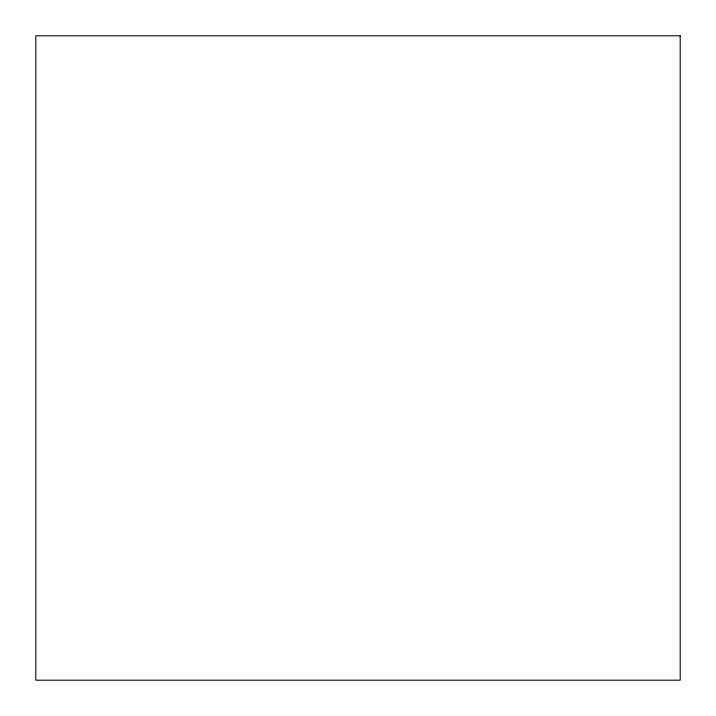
<?xml version="1.0" encoding="UTF-8"?>
<svg xmlns="http://www.w3.org/2000/svg" width="716" height="716" viewBox="0 0 716 716"><rect width="100%" height="100%" fill="white"/><g stroke="black" fill="none" stroke-linecap="round" stroke-linejoin="round"><path stroke-width="1.07" d="M680.2 35.8L35.8 35.8L35.8 680.2L680.2 680.2L680.2 35.8"/></g></svg>
